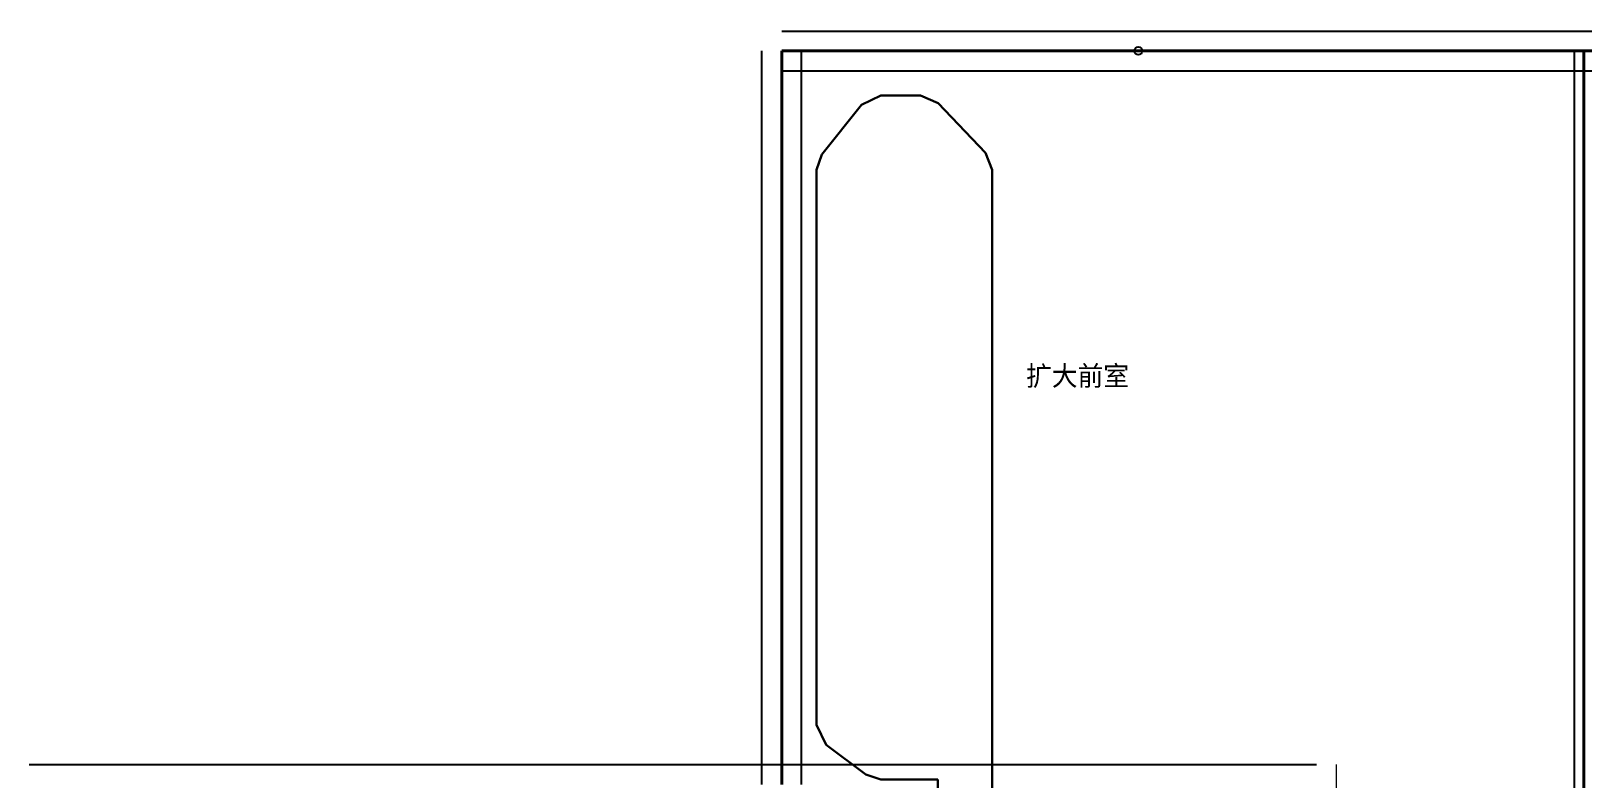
# Model space of a CAD drawing. Header units: metres. Extents: x -2 to 8644, y -38 to 294.
# Drawn here: x 1142.2 to 1299, y 218.5 to 294 of the extents above; entities that cross this region are included whole.
import ezdxf

# ---------------------------------------------------------------- set-up
doc = ezdxf.new("R2010")
doc.units = ezdxf.units.M
for name, color, linetype in [('DOORS', 9, 'Continuous'), ('HEATING_PIPES', 1, 'Continuous'), ('ROOMS', 9, 'Continuous'), ('TEXT', 3, 'Continuous'), ('WALLS', 7, 'Continuous')]:
    doc.layers.add(name, color=color, linetype=linetype)

# ---------------------------------------------------------------- blocks, each defined once
blk = doc.blocks.new('FLOOR_1')
at = {"layer": 'DOORS', "color": 9, "lineweight": 35}
blk.add_line((236, 292), (272, 292), dxfattribs=at)
at = {"layer": 'DOORS', "color": 9}
blk.add_circle((254, 292), 0.4, dxfattribs=at)
at = {"layer": 'HEATING_PIPES', "lineweight": 30}
for p, q in [((226.05, 286.56), (228, 287.5)), ((228, 287.5), (228, 287.5)), ((228, 287.5), (228, 287.5)), ((228, 287.5), (228, 287.5)), ((228, 287.5), (228, 287.5)), ((228, 287.5), (228, 287.5)), ((228, 287.5), (228, 287.5)), ((228, 287.5), (228, 287.5)), ((228, 287.5), (228, 287.5)), ((228, 287.5), (228, 287.5)), ((228, 287.5), (228, 287.5)), ((228, 287.5), (228, 287.5)), ((228, 287.5), (228, 287.5)), ((228, 287.5), (228, 287.5)), ((228, 287.5), (228, 287.5)), ((228, 287.5), (228, 287.5)), ((228, 287.5), (228, 287.5)), ((228, 287.5), (228, 287.5)), ((228, 287.5), (228, 287.5)), ((228, 287.5), (228, 287.5)), ((228, 287.5), (228, 287.5)), ((228, 287.5), (228, 287.5)), ((228, 287.5), (232, 287.5)), ((232, 287.5), (232, 287.5)), ((232, 287.5), (232, 287.5)), ((232, 287.5), (232, 287.5)), ((232, 287.5), (232, 287.5)), ((232, 287.5), (232, 287.5)), ((232, 287.5), (232, 287.5)), ((232, 287.5), (232, 287.5)), ((232, 287.5), (232, 287.5)), ((232, 287.5), (232, 287.5)), ((232, 287.5), (232, 287.5)), ((232, 287.5), (232, 287.5)), ((232, 287.5), (232, 287.5)), ((232, 287.5), (232, 287.5)), ((232, 287.5), (232, 287.5)), ((232, 287.5), (232, 287.5)), ((232, 287.5), (232, 287.5)), ((232, 287.5), (232, 287.5)), ((232, 287.5), (232, 287.5)), ((232, 287.5), (232, 287.5)), ((232, 287.5), (232, 287.5)), ((232, 287.5), (233.81, 286.72)), ((222.05, 281.56), (226.05, 286.56)), ((226.05, 286.56), (226.05, 286.56)), ((226.05, 286.56), (226.05, 286.56)), ((226.05, 286.56), (226.05, 286.56)), ((226.05, 286.56), (226.05, 286.56)), ((226.05, 286.56), (226.05, 286.56)), ((226.05, 286.56), (226.05, 286.56)), ((226.05, 286.56), (226.05, 286.56)), ((226.05, 286.56), (226.05, 286.56)), ((226.05, 286.56), (226.05, 286.56)), ((226.05, 286.56), (226.05, 286.56)), ((226.05, 286.56), (226.05, 286.56)), ((226.05, 286.56), (226.05, 286.56)), ((226.05, 286.56), (226.05, 286.56)), ((226.05, 286.56), (226.05, 286.56)), ((226.05, 286.56), (226.05, 286.56)), ((226.05, 286.56), (226.05, 286.56)), ((226.05, 286.56), (226.05, 286.56)), ((226.05, 286.56), (226.05, 286.56)), ((226.05, 286.56), (226.05, 286.56)), ((226.05, 286.56), (226.05, 286.56)), ((226.05, 286.56), (226.05, 286.56)), ((233.81, 286.72), (233.81, 286.72)), ((233.81, 286.72), (233.81, 286.72)), ((233.81, 286.72), (233.81, 286.72)), ((233.81, 286.72), (233.81, 286.72)), ((233.81, 286.72), (233.81, 286.72)), ((233.81, 286.72), (233.81, 286.72)), ((233.81, 286.72), (233.81, 286.72)), ((233.81, 286.72), (233.81, 286.72)), ((233.81, 286.72), (233.81, 286.72)), ((233.81, 286.72), (233.81, 286.72)), ((233.81, 286.72), (233.81, 286.72)), ((233.81, 286.72), (233.81, 286.72)), ((233.81, 286.72), (233.81, 286.72)), ((233.81, 286.72), (233.81, 286.72)), ((233.81, 286.72), (233.81, 286.72)), ((233.81, 286.72), (233.81, 286.72)), ((233.81, 286.72), (233.81, 286.72)), ((233.81, 286.72), (233.81, 286.72)), ((233.81, 286.72), (233.81, 286.72)), ((233.81, 286.72), (233.81, 286.72)), ((233.81, 286.72), (238.56, 281.72)), ((221.5, 280), (222.05, 281.56)), ((222.05, 281.56), (222.05, 281.56)), ((222.05, 281.56), (222.05, 281.56)), ((222.05, 281.56), (222.05, 281.56)), ((222.05, 281.56), (222.05, 281.56)), ((222.05, 281.56), (222.05, 281.56)), ((222.05, 281.56), (222.05, 281.56)), ((222.05, 281.56), (222.05, 281.56)), ((222.05, 281.56), (222.05, 281.56)), ((222.05, 281.56), (222.05, 281.56)), ((222.05, 281.56), (222.05, 281.56)), ((222.05, 281.56), (222.05, 281.56)), ((222.05, 281.56), (222.05, 281.56)), ((222.05, 281.56), (222.05, 281.56)), ((222.05, 281.56), (222.05, 281.56)), ((222.05, 281.56), (222.05, 281.56)), ((222.05, 281.56), (222.05, 281.56)), ((222.05, 281.56), (222.05, 281.56)), ((222.05, 281.56), (222.05, 281.56)), ((222.05, 281.56), (222.05, 281.56)), ((238.56, 281.72), (238.56, 281.72)), ((238.56, 281.72), (238.56, 281.72)), ((238.56, 281.72), (238.56, 281.72)), ((238.56, 281.72), (238.56, 281.72)), ((238.56, 281.72), (238.56, 281.72)), ((238.56, 281.72), (238.56, 281.72)), ((238.56, 281.72), (238.56, 281.72)), ((238.56, 281.72), (238.56, 281.72)), ((238.56, 281.72), (238.56, 281.72)), ((238.56, 281.72), (238.56, 281.72)), ((238.56, 281.72), (238.56, 281.72)), ((238.56, 281.72), (238.56, 281.72)), ((238.56, 281.72), (238.56, 281.72)), ((238.56, 281.72), (238.56, 281.72)), ((238.56, 281.72), (238.56, 281.72)), ((238.56, 281.72), (238.56, 281.72)), ((238.56, 281.72), (238.56, 281.72)), ((238.56, 281.72), (238.56, 281.72)), ((238.56, 281.72), (238.56, 281.72)), ((238.56, 281.72), (238.56, 281.72)), ((238.56, 281.72), (239.25, 280)), ((221.5, 224), (221.5, 280)), ((221.5, 280), (221.5, 280)), ((221.5, 280), (221.5, 280)), ((221.5, 280), (221.5, 280)), ((221.5, 280), (221.5, 280)), ((221.5, 280), (221.5, 280)), ((221.5, 280), (221.5, 280)), ((221.5, 280), (221.5, 280)), ((221.5, 280), (221.5, 280)), ((221.5, 280), (221.5, 280)), ((221.5, 280), (221.5, 280)), ((221.5, 280), (221.5, 280)), ((221.5, 280), (221.5, 280)), ((221.5, 280), (221.5, 280)), ((221.5, 280), (221.5, 280)), ((221.5, 280), (221.5, 280)), ((221.5, 280), (221.5, 280)), ((221.5, 280), (221.5, 280)), ((221.5, 280), (221.5, 280)), ((221.5, 280), (221.5, 280)), ((239.25, 280), (239.25, 280)), ((239.25, 280), (239.25, 280)), ((239.25, 280), (239.25, 280)), ((239.25, 280), (239.25, 280)), ((239.25, 280), (239.25, 280)), ((239.25, 280), (239.25, 280)), ((239.25, 280), (239.25, 280)), ((239.25, 280), (239.25, 280)), ((239.25, 280), (239.25, 280)), ((239.25, 280), (239.25, 280)), ((239.25, 280), (239.25, 280)), ((239.25, 280), (239.25, 280)), ((239.25, 280), (239.25, 280)), ((239.25, 280), (239.25, 280)), ((239.25, 280), (239.25, 280)), ((239.25, 280), (239.25, 280)), ((239.25, 280), (239.25, 280)), ((239.25, 280), (239.25, 280)), ((239.25, 280), (239.25, 280)), ((239.25, 280), (239.25, 280)), ((239.25, 280), (239.25, 182)), ((222.5, 222), (221.5, 224)), ((221.5, 224), (221.5, 224)), ((221.5, 224), (221.5, 224)), ((221.5, 224), (221.5, 224)), ((221.5, 224), (221.5, 224)), ((221.5, 224), (221.5, 224)), ((221.5, 224), (221.5, 224)), ((221.5, 224), (221.5, 224)), ((221.5, 224), (221.5, 224)), ((221.5, 224), (221.5, 224)), ((221.5, 224), (221.5, 224)), ((221.5, 224), (221.5, 224)), ((221.5, 224), (221.5, 224)), ((221.5, 224), (221.5, 224)), ((221.5, 224), (221.5, 224)), ((221.5, 224), (221.5, 224)), ((221.5, 224), (221.5, 224)), ((221.5, 224), (221.5, 224)), ((221.5, 224), (221.5, 224)), ((221.5, 224), (221.5, 224)), ((221.5, 224), (221.5, 224)), ((221.5, 224), (221.5, 224)), ((226.5, 219), (222.5, 222)), ((222.5, 222), (222.5, 222)), ((222.5, 222), (222.5, 222)), ((222.5, 222), (222.5, 222)), ((222.5, 222), (222.5, 222)), ((222.5, 222), (222.5, 222)), ((222.5, 222), (222.5, 222)), ((222.5, 222), (222.5, 222)), ((222.5, 222), (222.5, 222)), ((222.5, 222), (222.5, 222)), ((222.5, 222), (222.5, 222)), ((222.5, 222), (222.5, 222)), ((222.5, 222), (222.5, 222)), ((222.5, 222), (222.5, 222)), ((222.5, 222), (222.5, 222)), ((222.5, 222), (222.5, 222)), ((222.5, 222), (222.5, 222)), ((222.5, 222), (222.5, 222)), ((222.5, 222), (222.5, 222)), ((222.5, 222), (222.5, 222)), ((222.5, 222), (222.5, 222)), ((222.5, 222), (222.5, 222)), ((228, 218.5), (226.5, 219)), ((226.5, 219), (226.5, 219)), ((226.5, 219), (226.5, 219)), ((226.5, 219), (226.5, 219)), ((226.5, 219), (226.5, 219)), ((226.5, 219), (226.5, 219)), ((226.5, 219), (226.5, 219)), ((226.5, 219), (226.5, 219)), ((226.5, 219), (226.5, 219)), ((226.5, 219), (226.5, 219)), ((226.5, 219), (226.5, 219)), ((226.5, 219), (226.5, 219)), ((226.5, 219), (226.5, 219)), ((226.5, 219), (226.5, 219)), ((226.5, 219), (226.5, 219)), ((226.5, 219), (226.5, 219)), ((226.5, 219), (226.5, 219)), ((226.5, 219), (226.5, 219)), ((226.5, 219), (226.5, 219)), ((226.5, 219), (226.5, 219)), ((233.75, 218.5), (228, 218.5)), ((228, 218.5), (228, 218.5)), ((228, 218.5), (228, 218.5)), ((228, 218.5), (228, 218.5)), ((228, 218.5), (228, 218.5)), ((228, 218.5), (228, 218.5)), ((228, 218.5), (228, 218.5)), ((228, 218.5), (228, 218.5)), ((228, 218.5), (228, 218.5)), ((228, 218.5), (228, 218.5)), ((228, 218.5), (228, 218.5)), ((228, 218.5), (228, 218.5)), ((228, 218.5), (228, 218.5)), ((228, 218.5), (228, 218.5)), ((228, 218.5), (228, 218.5)), ((228, 218.5), (228, 218.5)), ((228, 218.5), (228, 218.5)), ((228, 218.5), (228, 218.5)), ((228, 218.5), (228, 218.5)), ((228, 218.5), (228, 218.5)), ((233.75, 217.5), (233.75, 218.5))]:
    blk.add_line(p, q, dxfattribs=at)
at = {"layer": 'ROOMS', "color": 9, "lineweight": 20}
blk.add_lwpolyline([(220, 220), (220, 290), (298, 290), (298, 168), (378, 168), (378, 112), (328, 112), (328, 127.2), (300.5, 127.2), (300.5, 144), (270, 144), (270, 112), (220, 112), (220, 168), (274, 168), (274, 220)], dxfattribs=at)
at = {"layer": 'WALLS', "lineweight": 25}
for p, q in [((218, 294), (299, 294)), ((218, 294), (299, 294)), ((299, 294), (326, 294)), ((216, 218), (216, 292)), ((220, 218), (220, 292)), ((298, 292), (298, 170)), ((218, 290), (299, 290)), ((218, 290), (299, 290)), ((299, 290), (326, 290)), ((142, 220), (218, 220)), ((218, 220), (272, 220))]:
    blk.add_line(p, q, dxfattribs=at)
at = {"layer": 'WALLS', "lineweight": 40}
for p, q in [((218, 292), (274, 292)), ((218, 218), (218, 292)), ((274, 292), (299, 292)), ((299, 292), (326, 292)), ((299, 292), (299, 170))]:
    blk.add_line(p, q, dxfattribs=at)
at = {"layer": 'TEXT', "color": 3}
blk.add_text('扩大前室', height=2, dxfattribs=at).set_placement((242.67, 258.22))

msp = doc.modelspace()

# ---------------------------------------------------------------- block references
at = {"layer": 'WALLS'}
msp.add_blockref('FLOOR_1', (1000, 0), dxfattribs=at)

doc.saveas('drawing.dxf')
